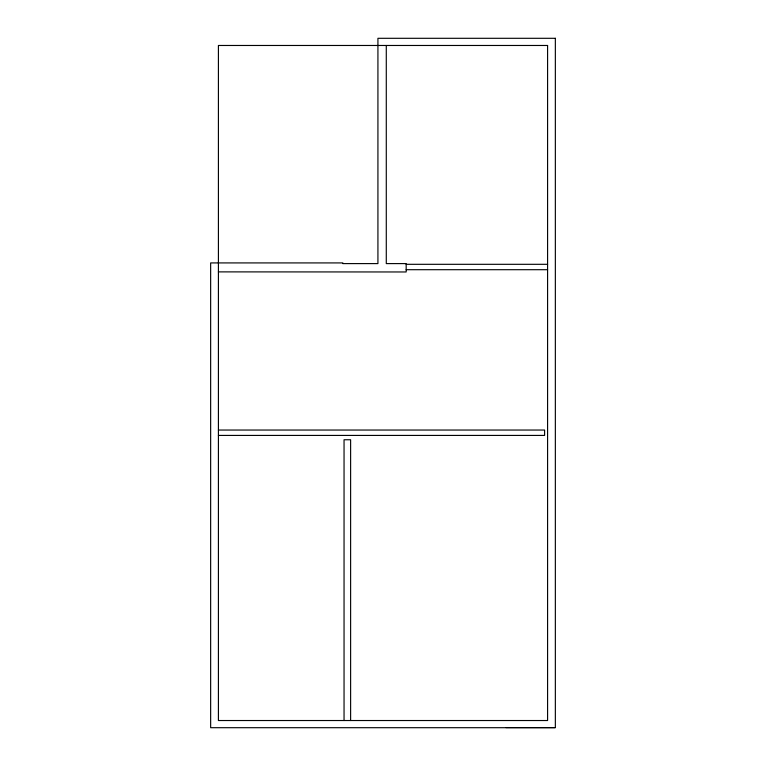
<?xml version="1.0" encoding="UTF-8"?>
<svg xmlns="http://www.w3.org/2000/svg" width="766" height="766" viewBox="0 0 766 766"><rect width="100%" height="100%" fill="white"/><g stroke="black" fill="none" stroke-linecap="round" stroke-linejoin="round"><path stroke-width="1.15" d="M406.171 264.308L547.585 264.308M406.171 269.699L547.585 269.699M218.415 271.882L406.171 271.968L406.171 263.6L386.284 263.6L386.284 45.472M218.415 430.042L544.597 430.042L544.597 435.423L218.415 435.423M505.924 727.576L554.967 727.576M350.617 720.528L350.617 439.751L344.049 439.751L344.049 720.528M555.35 38.3L377.925 38.3L377.925 263.6L342.852 263.6L342.852 262.92L210.65 262.92L210.65 727.7L555.35 727.7L555.35 38.3M547.585 45.472L218.415 45.472L218.415 720.528L547.585 720.528L547.585 45.472"/></g></svg>
